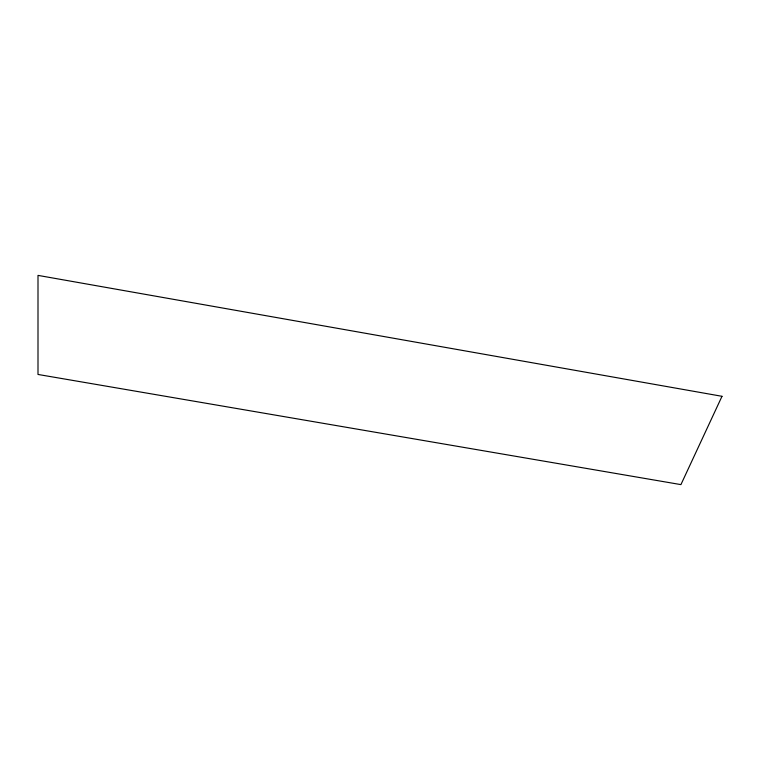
<?xml version="1.0" encoding="UTF-8"?>
<svg xmlns="http://www.w3.org/2000/svg" width="760" height="760" viewBox="0 0 760 760"><rect width="100%" height="100%" fill="white"/><g stroke="black" fill="none" stroke-linecap="round" stroke-linejoin="round"><path stroke-width="1.14" d="M722 396.302L680.922 484.614L38 374.452L38 275.386L722 396.302"/></g></svg>
